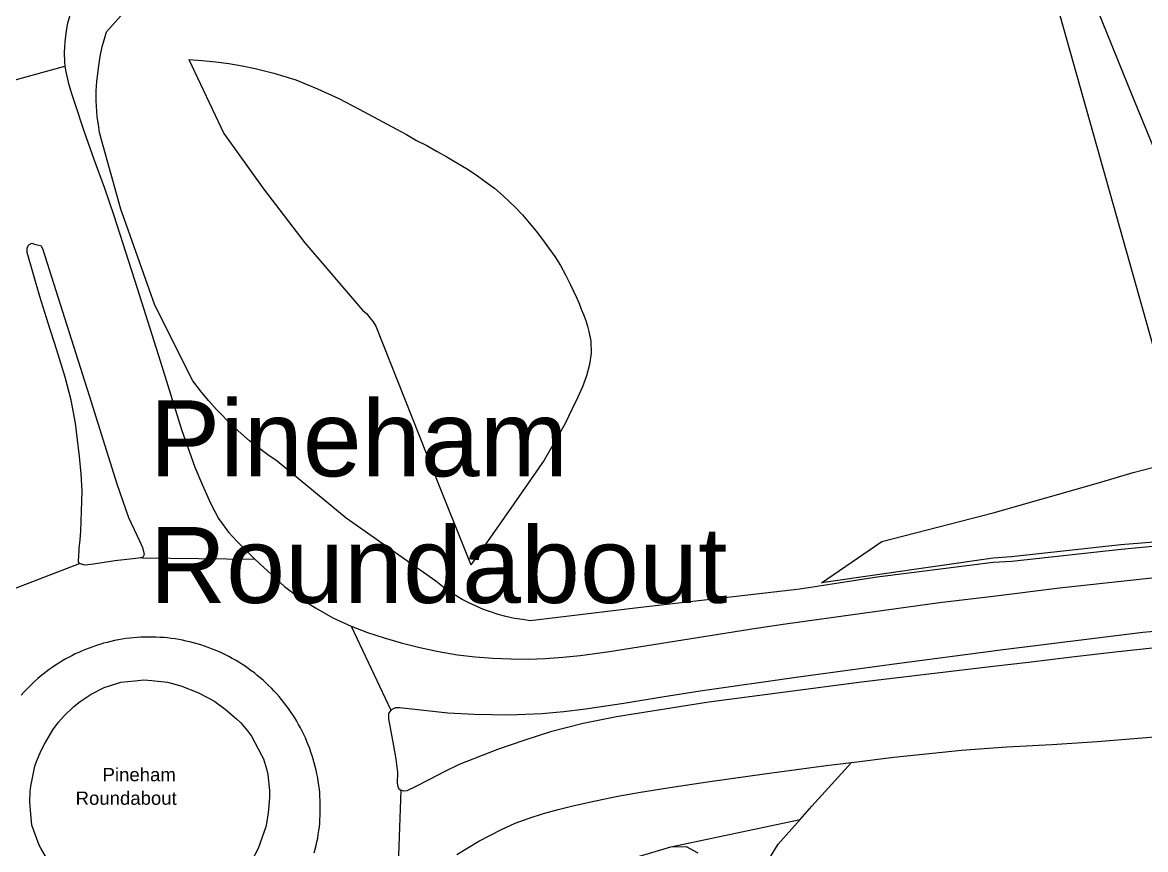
# Model space of a CAD drawing. Header units: millimetres. Extents: x 111502 to 977541, y 8702 to 1044108.
# Drawn here: x 488372.2 to 488520.1, y 240365.3 to 240474.2 of the extents above; entities that cross this region are included whole.
import ezdxf

# ---------------------------------------------------------------- set-up
doc = ezdxf.new("R2010")
doc.units = ezdxf.units.MM
doc.header["$LTSCALE"] = 0.25
doc.linetypes.add('DASHED2', pattern=[9.525, 6.35, -3.175])
doc.layers.add('E HVSS As Laid HV', color=10, linetype='Continuous')
doc.layers.add('X HVSS Site Background', color=8, linetype='Continuous')
doc.styles.add('Arial', font='arial.ttf')
doc.styles.add('OS Master Map$1$Standard', font='txt')

# ---------------------------------------------------------------- blocks, each defined once
blk = doc.blocks.new('OS MAP 060722')
at = {"layer": 'X HVSS Site Background', "flags": 128}
for points in [[(-286.63, 1324.54), (-292.18, 1338.14), (-292.18, 1338.14), (-297.53, 1351.39)], [(-175.81, 1325.26), (-286.88, 1295.99), (-286.88, 1295.99), (-303.08, 1353.54), (-303.08, 1353.54), (-308.23, 1372.04), (-308.23, 1372.04), (-310.58, 1371.42), (-310.58, 1371.42), (-328.63, 1366.84), (-328.63, 1366.84), (-344.93, 1362.79), (-344.93, 1362.79), (-358.98, 1359.19), (-358.98, 1359.19), (-385.13, 1352.44), (-385.13, 1352.44), (-395.93, 1349.69), (-395.93, 1349.69), (-396.68, 1352.34), (-396.68, 1352.34), (-399.53, 1361.99)], [(-432.18, 1348.82), (-432.49, 1347.82), (-432.49, 1347.82), (-432.67, 1346.79), (-432.67, 1346.79), (-432.84, 1345.37), (-432.84, 1345.37), (-432.95, 1343.95)], [(-279.43, 1279.89), (-293.73, 1278.54), (-293.73, 1278.54), (-308.13, 1276.94), (-308.13, 1276.94), (-310.58, 1276.79), (-310.58, 1276.79), (-325.88, 1274.89), (-325.88, 1274.89), (-336.03, 1273.29), (-336.03, 1273.29), (-356.98, 1270.89), (-356.98, 1270.89), (-371.58, 1269.14), (-371.58, 1269.14), (-372.58, 1269.29), (-372.58, 1269.29), (-373.63, 1269.44), (-373.63, 1269.44), (-374.78, 1269.69), (-374.78, 1269.69), (-375.78, 1269.94), (-375.78, 1269.94), (-376.78, 1270.29), (-376.78, 1270.29), (-377.73, 1270.64), (-377.73, 1270.64), (-378.68, 1271.04), (-378.68, 1271.04), (-379.63, 1271.49), (-379.63, 1271.49), (-380.53, 1271.94), (-380.53, 1271.94), (-381.43, 1272.49), (-381.43, 1272.49), (-382.28, 1273.04), (-382.28, 1273.04), (-383.13, 1273.64), (-383.13, 1273.64), (-383.98, 1274.34), (-383.98, 1274.34), (-395.78, 1282.64), (-395.78, 1282.64), (-404.88, 1290.14), (-404.88, 1290.14), (-406.13, 1290.99), (-406.13, 1290.99), (-407.33, 1291.89), (-407.33, 1291.89), (-408.53, 1292.84), (-408.53, 1292.84), (-410.83, 1294.84), (-410.83, 1294.84), (-412.88, 1296.94), (-412.88, 1296.94), (-413.88, 1298.09), (-413.88, 1298.09), (-414.83, 1299.24), (-414.83, 1299.24), (-415.98, 1300.74), (-415.98, 1300.74), (-420.98, 1310.69), (-420.98, 1310.69), (-425.48, 1323.34), (-425.48, 1323.34), (-428.03, 1332.44), (-428.03, 1332.44), (-428.28, 1333.44), (-428.28, 1333.44), (-428.43, 1334.49), (-428.43, 1334.49), (-428.58, 1335.49), (-428.58, 1335.49), (-428.73, 1337.59), (-428.73, 1337.59), (-428.73, 1338.89), (-428.73, 1338.89), (-428.63, 1340.14), (-428.63, 1340.14), (-428.38, 1342.19), (-428.38, 1342.19), (-428.18, 1343.44), (-428.18, 1343.44), (-427.93, 1344.69), (-427.93, 1344.69), (-427.38, 1346.69), (-427.38, 1346.69), (-423.28, 1351.29)], [(-432.95, 1343.95), (-432.91, 1342.67), (-432.91, 1342.67), (-432.83, 1342.16)], [(-449.15, 1337.69), (-432.83, 1342.16)], [(-432.83, 1342.16), (-432.73, 1341.41), (-432.73, 1341.41), (-432.43, 1340.04), (-432.43, 1340.04), (-432.02, 1338.7), (-432.02, 1338.7), (-431.59, 1337.36), (-431.59, 1337.36), (-430.34, 1333.62), (-430.34, 1333.62), (-429.02, 1329.91), (-429.02, 1329.91), (-427.68, 1326.21), (-427.68, 1326.21), (-426.4, 1322.48), (-426.4, 1322.48), (-423.31, 1312.92), (-423.31, 1312.92), (-420.28, 1303.35), (-420.28, 1303.35), (-417.47, 1294.34), (-417.47, 1294.34), (-415.71, 1289.38), (-415.71, 1289.38), (-414.73, 1286.98), (-414.73, 1286.98), (-413.65, 1284.62), (-413.65, 1284.62), (-412.6, 1282.62), (-412.6, 1282.62), (-411.29, 1280.79), (-411.29, 1280.79), (-410.16, 1279.58), (-410.16, 1279.58), (-409, 1278.41), (-409, 1278.41), (-407.81, 1277.26)], [(-416.53, 1343.04), (-411.93, 1333.29), (-411.93, 1333.29), (-406.68, 1325.99), (-406.68, 1325.99), (-401.23, 1318.89), (-401.23, 1318.89), (-393.63, 1310.04), (-393.63, 1310.04), (-393.13, 1309.59), (-393.13, 1309.59), (-392.63, 1308.99), (-392.63, 1308.99), (-392.23, 1308.49), (-392.23, 1308.49), (-391.88, 1307.94), (-391.88, 1307.94), (-384.23, 1288.64), (-384.23, 1288.64), (-379.38, 1276.49)], [(-416.53, 1343.04), (-414.78, 1342.89), (-414.78, 1342.89), (-412.98, 1342.74), (-412.98, 1342.74), (-411.23, 1342.49), (-411.23, 1342.49), (-409.48, 1342.19), (-409.48, 1342.19), (-407.78, 1341.84), (-407.78, 1341.84), (-405.33, 1341.24), (-405.33, 1341.24), (-402.43, 1340.34), (-402.43, 1340.34), (-399.58, 1339.19), (-399.58, 1339.19), (-396.78, 1337.89), (-396.78, 1337.89), (-394.08, 1336.49), (-394.08, 1336.49), (-389.18, 1333.84), (-389.18, 1333.84), (-387.83, 1333.14), (-387.83, 1333.14), (-386.53, 1332.39), (-386.53, 1332.39), (-385.18, 1331.69), (-385.18, 1331.69), (-383.83, 1330.94), (-383.83, 1330.94), (-382.53, 1330.24), (-382.53, 1330.24), (-381.23, 1329.44), (-381.23, 1329.44), (-379.93, 1328.69), (-379.93, 1328.69), (-378.68, 1327.84), (-378.68, 1327.84), (-377.48, 1326.99), (-377.48, 1326.99), (-376.28, 1326.09), (-376.28, 1326.09), (-375.13, 1325.09), (-375.13, 1325.09), (-373.53, 1323.59), (-373.53, 1323.59), (-372.58, 1322.59), (-372.58, 1322.59), (-371.68, 1321.54), (-371.68, 1321.54), (-370.78, 1320.44), (-370.78, 1320.44), (-369.93, 1319.34), (-369.93, 1319.34), (-369.13, 1318.24), (-369.13, 1318.24), (-368.33, 1317.09), (-368.33, 1317.09), (-367.58, 1315.89), (-367.58, 1315.89), (-366.93, 1314.69), (-366.93, 1314.69), (-366.28, 1313.44), (-366.28, 1313.44), (-365.43, 1311.59), (-365.43, 1311.59), (-365.13, 1310.89), (-365.13, 1310.89), (-364.83, 1310.14), (-364.83, 1310.14), (-364.53, 1309.44), (-364.53, 1309.44), (-364.23, 1308.69), (-364.23, 1308.69), (-364.03, 1307.94), (-364.03, 1307.94), (-363.83, 1307.24), (-363.83, 1307.24), (-363.58, 1305.94), (-363.58, 1305.94), (-363.53, 1304.39), (-363.53, 1304.39), (-363.73, 1302.89), (-363.73, 1302.89), (-364.13, 1301.39), (-364.13, 1301.39), (-364.68, 1299.94), (-364.68, 1299.94), (-365.33, 1298.49), (-365.33, 1298.49), (-366.03, 1297.04), (-366.03, 1297.04), (-366.98, 1295.04), (-366.98, 1295.04), (-369.73, 1290.29), (-369.73, 1290.29), (-373.73, 1284.54), (-373.73, 1284.54), (-376.88, 1279.99), (-376.88, 1279.99), (-379.38, 1276.49)], [(-430.92, 1276.67), (-431.04, 1276.9), (-431.04, 1276.9), (-431.05, 1277.19), (-431.05, 1277.19), (-431.02, 1277.48), (-431.02, 1277.48), (-430.96, 1278.63), (-430.96, 1278.63), (-430.84, 1279.78), (-430.84, 1279.78), (-430.74, 1280.93), (-430.74, 1280.93), (-430.58, 1286.21), (-430.58, 1286.21), (-430.7, 1288.5), (-430.7, 1288.5), (-430.92, 1290.78), (-430.92, 1290.78), (-431.46, 1295.14), (-431.46, 1295.14), (-432.03, 1298.2), (-432.03, 1298.2), (-432.82, 1301.21), (-432.82, 1301.21), (-433.91, 1304.76), (-433.91, 1304.76), (-435.05, 1308.3), (-435.05, 1308.3), (-436.14, 1311.84), (-436.14, 1311.84), (-437.81, 1317.62), (-437.81, 1317.62), (-437.81, 1318.22), (-437.81, 1318.22), (-437.61, 1318.63), (-437.61, 1318.63), (-437.21, 1318.84), (-437.21, 1318.84), (-436.85, 1318.74), (-436.85, 1318.74), (-436.5, 1318.64), (-436.5, 1318.64), (-435.99, 1318.54), (-435.99, 1318.54), (-435.78, 1318.14), (-435.78, 1318.14), (-429.66, 1298.8), (-429.66, 1298.8), (-426.02, 1287.16), (-426.02, 1287.16), (-424.47, 1282.71), (-424.47, 1282.71), (-423.02, 1279.67), (-423.02, 1279.67), (-422.61, 1278.76), (-422.61, 1278.76), (-422.4, 1277.85), (-422.4, 1277.85), (-422.6, 1277.44)], [(-333.18, 1274.14), (-325.23, 1279.59), (-325.23, 1279.59), (-310.58, 1283.34), (-310.58, 1283.34), (-296.73, 1287.29), (-296.73, 1287.29), (-292.13, 1288.64), (-292.13, 1288.64), (-289.43, 1289.34)], [(-232.93, 1284.04), (-233.28, 1283.99), (-233.28, 1283.99), (-293.78, 1279.14), (-293.78, 1279.14), (-308.18, 1277.54), (-308.18, 1277.54), (-310.58, 1277.39), (-310.58, 1277.39), (-333.18, 1274.14)], [(-395.16, 1268.42), (-393, 1267.58), (-393, 1267.58), (-390.79, 1266.87), (-390.79, 1266.87), (-388.55, 1266.24), (-388.55, 1266.24), (-386.1, 1265.62), (-386.1, 1265.62), (-383.63, 1265.1), (-383.63, 1265.1), (-381.13, 1264.67), (-381.13, 1264.67), (-378.81, 1264.38), (-378.81, 1264.38), (-376.47, 1264.22), (-376.47, 1264.22), (-374.13, 1264.11), (-374.13, 1264.11), (-371.84, 1264.07), (-371.84, 1264.07), (-369.56, 1264.15), (-369.56, 1264.15), (-367.27, 1264.33), (-367.27, 1264.33), (-365, 1264.58), (-365, 1264.58), (-361.12, 1265.11), (-361.12, 1265.11), (-357.26, 1265.69), (-357.26, 1265.69), (-353.39, 1266.3), (-353.39, 1266.3), (-349.53, 1266.93), (-349.53, 1266.93), (-345.67, 1267.56), (-345.67, 1267.56), (-341.81, 1268.17), (-341.81, 1268.17), (-337.94, 1268.74), (-337.94, 1268.74), (-317.66, 1271.52), (-317.66, 1271.52), (-310.58, 1272.39), (-310.58, 1272.39), (-301.85, 1273.46), (-301.85, 1273.46), (-289.68, 1274.77)], [(-442.01, 1272.41), (-430.92, 1276.67)], [(-422.6, 1277.44), (-422.9, 1277.41), (-422.9, 1277.41), (-423.21, 1277.37), (-423.21, 1277.37), (-423.51, 1277.33), (-423.51, 1277.33), (-426.25, 1277.01), (-426.25, 1277.01), (-429.09, 1276.58), (-429.09, 1276.58), (-430.2, 1276.47), (-430.2, 1276.47), (-430.92, 1276.67)], [(-422.6, 1277.44), (-407.81, 1277.26)], [(-407.81, 1277.26), (-403.93, 1273.63), (-403.93, 1273.63), (-401.95, 1272.15), (-401.95, 1272.15), (-399.85, 1270.82), (-399.85, 1270.82), (-397.55, 1269.54), (-397.55, 1269.54), (-395.16, 1268.42)], [(-288.85, 1267.77), (-290.86, 1267.58), (-290.86, 1267.58), (-310.3, 1265.18), (-310.3, 1265.18), (-310.58, 1265.14), (-310.58, 1265.14), (-323.27, 1263.46), (-323.27, 1263.46), (-336.23, 1261.71), (-336.23, 1261.71), (-349.18, 1259.88), (-349.18, 1259.88), (-354.2, 1259.08), (-354.2, 1259.08), (-359.23, 1258.25), (-359.23, 1258.25), (-364.26, 1257.51), (-364.26, 1257.51), (-367.14, 1257.13), (-367.14, 1257.13), (-370.03, 1256.86), (-370.03, 1256.86), (-374.29, 1256.72), (-374.29, 1256.72), (-378.95, 1256.78), (-378.95, 1256.78), (-382.4, 1256.95), (-382.4, 1256.95), (-386.36, 1257.42), (-386.36, 1257.42), (-388.79, 1257.66), (-388.79, 1257.66), (-389.3, 1257.66), (-389.3, 1257.66), (-389.6, 1257.55), (-389.6, 1257.55), (-389.91, 1257.35)], [(-395.16, 1268.42), (-389.91, 1257.35)], [(-399.2, 1244.49), (-399.2, 1244.99), (-399.2, 1244.99), (-399.22, 1245.49), (-399.22, 1245.49), (-399.25, 1245.99), (-399.25, 1245.99), (-399.28, 1246.49), (-399.28, 1246.49), (-399.33, 1246.98), (-399.33, 1246.98), (-399.39, 1247.48), (-399.39, 1247.48), (-399.47, 1247.97), (-399.47, 1247.97), (-399.55, 1248.47), (-399.55, 1248.47), (-399.64, 1248.96), (-399.64, 1248.96), (-399.75, 1249.45), (-399.75, 1249.45), (-399.86, 1249.93), (-399.86, 1249.93), (-399.99, 1250.42), (-399.99, 1250.42), (-400.13, 1250.9), (-400.13, 1250.9), (-400.27, 1251.37), (-400.27, 1251.37), (-400.43, 1251.85), (-400.43, 1251.85), (-400.6, 1252.32), (-400.6, 1252.32), (-400.78, 1252.78), (-400.78, 1252.78), (-400.97, 1253.25), (-400.97, 1253.25), (-401.17, 1253.7), (-401.17, 1253.7), (-401.38, 1254.16), (-401.38, 1254.16), (-401.6, 1254.61), (-401.6, 1254.61), (-401.83, 1255.05), (-401.83, 1255.05), (-402.07, 1255.49), (-402.07, 1255.49), (-402.31, 1255.92), (-402.31, 1255.92), (-402.57, 1256.35), (-402.57, 1256.35), (-402.84, 1256.77), (-402.84, 1256.77), (-403.12, 1257.19), (-403.12, 1257.19), (-403.41, 1257.6), (-403.41, 1257.6), (-403.7, 1258), (-403.7, 1258), (-404, 1258.39), (-404, 1258.39), (-404.32, 1258.78), (-404.32, 1258.78), (-404.64, 1259.17), (-404.64, 1259.17), (-404.97, 1259.54), (-404.97, 1259.54), (-405.31, 1259.91), (-405.31, 1259.91), (-405.65, 1260.27), (-405.65, 1260.27), (-406.01, 1260.62), (-406.01, 1260.62), (-406.37, 1260.97), (-406.37, 1260.97), (-406.74, 1261.3), (-406.74, 1261.3), (-407.12, 1261.63), (-407.12, 1261.63), (-407.5, 1261.95), (-407.5, 1261.95), (-407.89, 1262.26), (-407.89, 1262.26), (-408.29, 1262.56), (-408.29, 1262.56), (-408.69, 1262.86), (-408.69, 1262.86), (-409.11, 1263.14), (-409.11, 1263.14), (-409.52, 1263.41), (-409.52, 1263.41), (-409.95, 1263.68), (-409.95, 1263.68), (-410.37, 1263.94), (-410.37, 1263.94), (-410.81, 1264.18), (-410.81, 1264.18), (-411.25, 1264.42), (-411.25, 1264.42), (-411.69, 1264.65), (-411.69, 1264.65), (-412.14, 1264.86), (-412.14, 1264.86), (-412.6, 1265.07), (-412.6, 1265.07), (-413.06, 1265.27), (-413.06, 1265.27), (-413.52, 1265.45), (-413.52, 1265.45), (-413.99, 1265.63), (-413.99, 1265.63), (-414.46, 1265.8), (-414.46, 1265.8), (-414.93, 1265.95), (-414.93, 1265.95), (-415.41, 1266.1), (-415.41, 1266.1), (-415.89, 1266.23), (-415.89, 1266.23), (-416.38, 1266.36), (-416.38, 1266.36), (-416.86, 1266.47), (-416.86, 1266.47), (-417.35, 1266.57), (-417.35, 1266.57), (-417.84, 1266.66), (-417.84, 1266.66), (-418.34, 1266.74), (-418.34, 1266.74), (-418.83, 1266.81), (-418.83, 1266.81), (-419.33, 1266.87), (-419.33, 1266.87), (-419.83, 1266.92), (-419.83, 1266.92), (-420.32, 1266.95), (-420.32, 1266.95), (-420.82, 1266.98), (-420.82, 1266.98), (-421.32, 1266.99), (-421.32, 1266.99), (-421.82, 1266.99), (-421.82, 1266.99), (-422.32, 1266.98), (-422.32, 1266.98), (-422.82, 1266.97), (-422.82, 1266.97), (-423.32, 1266.93), (-423.32, 1266.93), (-423.82, 1266.89), (-423.82, 1266.89), (-424.31, 1266.84), (-424.31, 1266.84), (-424.81, 1266.78), (-424.81, 1266.78), (-425.3, 1266.7), (-425.3, 1266.7), (-425.8, 1266.62), (-425.8, 1266.62), (-426.29, 1266.52), (-426.29, 1266.52), (-426.77, 1266.41), (-426.77, 1266.41), (-427.26, 1266.29), (-427.26, 1266.29), (-427.74, 1266.17), (-427.74, 1266.17), (-428.22, 1266.03), (-428.22, 1266.03), (-428.7, 1265.88), (-428.7, 1265.88), (-429.17, 1265.72), (-429.17, 1265.72), (-429.64, 1265.54), (-429.64, 1265.54), (-430.11, 1265.36), (-430.11, 1265.36), (-430.57, 1265.17), (-430.57, 1265.17), (-431.02, 1264.97), (-431.02, 1264.97), (-431.48, 1264.76), (-431.48, 1264.76), (-431.92, 1264.53), (-431.92, 1264.53), (-432.37, 1264.3), (-432.37, 1264.3), (-432.8, 1264.06), (-432.8, 1264.06), (-433.24, 1263.81), (-433.24, 1263.81), (-433.66, 1263.55), (-433.66, 1263.55), (-434.08, 1263.28), (-434.08, 1263.28), (-434.5, 1263), (-434.5, 1263), (-434.9, 1262.71), (-434.9, 1262.71), (-435.31, 1262.41), (-435.31, 1262.41), (-435.7, 1262.11), (-435.7, 1262.11), (-436.09, 1261.79), (-436.09, 1261.79), (-436.47, 1261.47), (-436.47, 1261.47), (-436.84, 1261.14), (-436.84, 1261.14), (-437.21, 1260.79), (-437.21, 1260.79), (-437.56, 1260.45), (-437.56, 1260.45), (-437.92, 1260.09), (-437.92, 1260.09), (-438.26, 1259.73), (-438.26, 1259.73), (-438.59, 1259.35)], [(-399.99, 1238.57), (-399.86, 1239.05), (-399.86, 1239.05), (-399.75, 1239.54), (-399.75, 1239.54), (-399.64, 1240.02), (-399.64, 1240.02), (-399.55, 1240.51), (-399.55, 1240.51), (-399.47, 1241.01), (-399.47, 1241.01), (-399.39, 1241.5), (-399.39, 1241.5), (-399.33, 1242), (-399.33, 1242), (-399.28, 1242.49), (-399.28, 1242.49), (-399.25, 1242.99), (-399.25, 1242.99), (-399.22, 1243.49), (-399.22, 1243.49), (-399.2, 1243.99), (-399.2, 1243.99), (-399.2, 1244.49)], [(-288.82, 1265.63), (-294.53, 1265.01), (-294.53, 1265.01), (-300.23, 1264.34), (-300.23, 1264.34), (-305.93, 1263.66), (-305.93, 1263.66), (-310.58, 1263.1), (-310.58, 1263.1), (-327.91, 1261.03), (-327.91, 1261.03), (-348.05, 1258.42), (-348.05, 1258.42), (-360.2, 1256.49), (-360.2, 1256.49), (-364.58, 1255.61), (-364.58, 1255.61), (-368.9, 1254.49), (-368.9, 1254.49), (-372.4, 1253.39), (-372.4, 1253.39), (-375.87, 1252.2), (-375.87, 1252.2), (-380.92, 1250.23), (-380.92, 1250.23), (-382.87, 1249.23), (-382.87, 1249.23), (-384.83, 1248.24), (-384.83, 1248.24), (-386.78, 1247.24), (-386.78, 1247.24), (-387.79, 1246.73), (-387.79, 1246.73), (-388.19, 1246.69), (-388.19, 1246.69), (-388.6, 1246.82)], [(-427.68, 1260.34), (-425.88, 1260.94), (-425.88, 1260.94), (-425.48, 1261.04), (-425.48, 1261.04), (-423.63, 1261.24), (-423.63, 1261.24), (-422.43, 1261.34), (-422.43, 1261.34), (-421.38, 1261.29), (-421.38, 1261.29), (-419.33, 1261.04), (-419.33, 1261.04), (-417.58, 1260.59), (-417.58, 1260.59), (-415.33, 1259.69), (-415.33, 1259.69), (-413.88, 1258.94), (-413.88, 1258.94), (-413.08, 1258.49), (-413.08, 1258.49), (-411.73, 1257.49), (-411.73, 1257.49), (-410.23, 1256.24), (-410.23, 1256.24), (-409.68, 1255.69), (-409.68, 1255.69), (-408.78, 1254.64), (-408.78, 1254.64), (-408.28, 1253.94), (-408.28, 1253.94), (-406.93, 1251.44), (-406.93, 1251.44), (-406.68, 1250.94), (-406.68, 1250.94), (-406.28, 1249.64), (-406.28, 1249.64), (-406.13, 1248.89), (-406.13, 1248.89), (-405.88, 1246.79), (-405.88, 1246.79), (-405.88, 1245.84), (-405.88, 1245.84), (-406.08, 1243.84), (-406.08, 1243.84), (-406.28, 1242.44), (-406.28, 1242.44), (-406.38, 1241.99), (-406.38, 1241.99), (-407.38, 1239.14), (-407.38, 1239.14), (-408.33, 1237.39)], [(-435.03, 1237.54), (-436.03, 1239.19), (-436.03, 1239.19), (-436.23, 1239.59), (-436.23, 1239.59), (-437.18, 1242.24), (-437.18, 1242.24), (-437.38, 1244.19), (-437.38, 1244.19), (-437.48, 1245.24), (-437.48, 1245.24), (-437.43, 1246.64), (-437.43, 1246.64), (-437.33, 1247.34), (-437.33, 1247.34), (-436.78, 1249.99), (-436.78, 1249.99), (-436.58, 1250.59), (-436.58, 1250.59), (-435.98, 1252.04), (-435.98, 1252.04), (-435.53, 1252.89), (-435.53, 1252.89), (-434.43, 1254.79), (-434.43, 1254.79), (-433.68, 1255.79), (-433.68, 1255.79), (-432.93, 1256.64), (-432.93, 1256.64), (-431.68, 1257.84), (-431.68, 1257.84), (-430.83, 1258.49), (-430.83, 1258.49), (-429.38, 1259.49), (-429.38, 1259.49), (-427.68, 1260.34)], [(-389.91, 1257.35), (-390.21, 1256.94), (-390.21, 1256.94), (-390.2, 1256.23), (-390.2, 1256.23), (-389.56, 1252.69), (-389.56, 1252.69), (-389.27, 1250.92), (-389.27, 1250.92), (-389.02, 1249.15), (-389.02, 1249.15), (-389.02, 1248.69), (-389.02, 1248.69), (-389.06, 1248.22), (-389.06, 1248.22), (-389.08, 1247.77), (-389.08, 1247.77), (-389.01, 1247.32), (-389.01, 1247.32), (-388.85, 1247.02), (-388.85, 1247.02), (-388.6, 1246.82)], [(-329.23, 1250.48), (-323.68, 1251.18), (-323.68, 1251.18), (-314.75, 1252.1), (-314.75, 1252.1), (-310.58, 1252.39), (-310.58, 1252.39), (-308.8, 1252.52), (-308.8, 1252.52), (-302.84, 1252.84), (-302.84, 1252.84), (-296.89, 1253.23), (-296.89, 1253.23), (-280.67, 1254.55), (-280.67, 1254.55), (-268.24, 1255.61)], [(-381.22, 1238.38), (-378.34, 1240.11), (-378.34, 1240.11), (-375.36, 1241.67), (-375.36, 1241.67), (-373.54, 1242.47), (-373.54, 1242.47), (-371.68, 1243.16), (-371.68, 1243.16), (-369.79, 1243.77), (-369.79, 1243.77), (-367.87, 1244.3), (-367.87, 1244.3), (-365.94, 1244.77), (-365.94, 1244.77), (-362.98, 1245.42), (-362.98, 1245.42), (-360.01, 1246.02), (-360.01, 1246.02), (-357.02, 1246.55), (-357.02, 1246.55), (-352.62, 1247.26), (-352.62, 1247.26), (-348.2, 1247.93), (-348.2, 1247.93), (-340.4, 1249.02), (-340.4, 1249.02), (-332.59, 1250.06), (-332.59, 1250.06), (-329.23, 1250.48)], [(-336.01, 1242.97), (-334.45, 1244.73), (-334.45, 1244.73), (-329.23, 1250.48)], [(-388.6, 1246.82), (-389.12, 1232.09)], [(-353.03, 1239.39), (-351, 1239.4), (-351, 1239.4), (-349.47, 1238.6)], [(-340.07, 1237.78), (-338.88, 1239.71), (-338.88, 1239.71), (-336.01, 1242.97)], [(-353.03, 1239.39), (-336.01, 1242.97)], [(-390.58, 1204.54), (-390.58, 1204.92), (-390.58, 1204.92), (-390.7, 1208.01), (-390.7, 1208.01), (-390.73, 1212.12), (-390.73, 1212.12), (-389.67, 1212.94), (-389.67, 1212.94), (-387.9, 1213.56), (-387.9, 1213.56), (-387.25, 1214.43), (-387.25, 1214.43), (-385.41, 1219.62), (-385.41, 1219.62), (-382.21, 1225.93), (-382.21, 1225.93), (-376.46, 1231.6), (-376.46, 1231.6), (-370.34, 1234.24), (-370.34, 1234.24), (-359.66, 1237.41), (-359.66, 1237.41), (-353.03, 1239.39)]]:
    blk.add_lwpolyline(points, dxfattribs=at)
at = {"layer": 'X HVSS Site Background', "char_height": 1.75, "attachment_point": 7, "style": 'OS Master Map$1$Standard'}
for s, insert in [('{\\farial|b0|i0|c0|p34;Pineham}', (-427.88, 1247.98)), ('{\\farial|b0|i0|c0|p34;Roundabout}', (-431.43, 1244.88))]:
    blk.add_mtext(s, dxfattribs=dict(at, insert=insert))

msp = doc.modelspace()

# ---------------------------------------------------------------- linework, layer by layer
at = {"lineweight": 0}
msp.add_circle((488727.82, 239008.33), 11388.42, dxfattribs=at)

# ---------------------------------------------------------------- block references
at = {"layer": 'E HVSS As Laid HV', "linetype": 'DASHED2', "lineweight": 0}
msp.add_blockref('OS MAP 060722', (488810.58, 239126.31), dxfattribs=at)

# ---------------------------------------------------------------- texts
at = {"lineweight": 0, "insert": (488388.88, 240424.46), "char_height": 10, "attachment_point": 1, "style": 'Arial'}
msp.add_mtext_dynamic_manual_height_columns('\\pxt6;Pineham\\PRoundabout', width=276.7097, gutter_width=10, heights=[0], dxfattribs=at)

doc.saveas('drawing.dxf')
